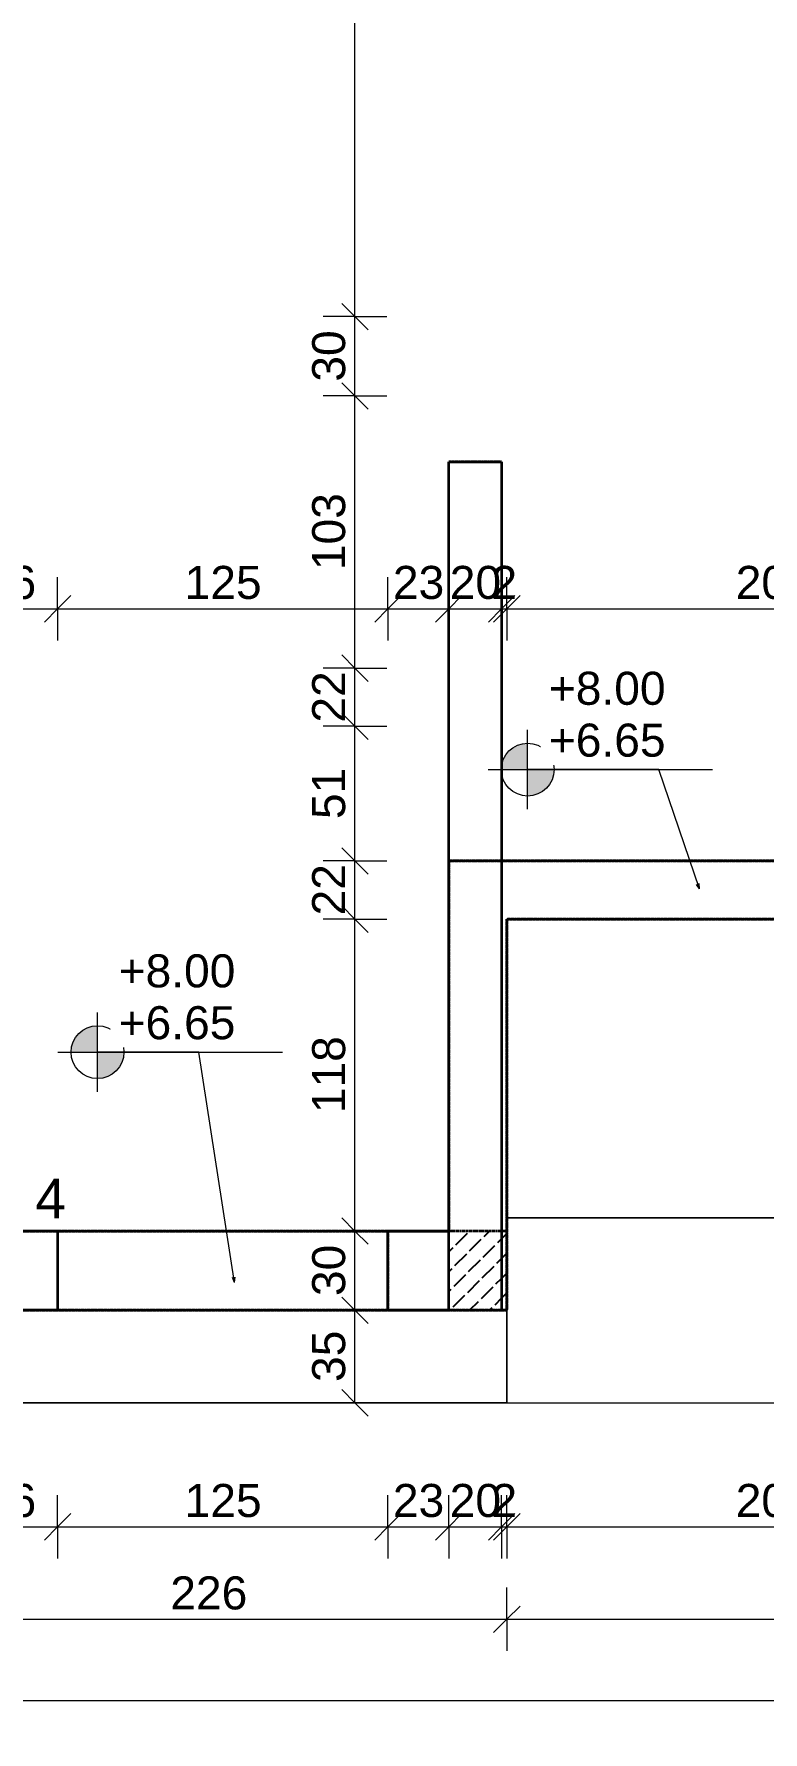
# Model space of a CAD drawing. Header units: centimetres. Extents: x 155 to 2062, y 130 to 1832.
# Drawn here: x 1109 to 1385, y 130 to 773 of the extents above; entities that cross this region are included whole.
import ezdxf

# ---------------------------------------------------------------- set-up
doc = ezdxf.new("R2010")
doc.units = ezdxf.units.CM
doc.linetypes.add('Beton Ole', pattern=[0.3, 0.15, -0.15])
for name, color, linetype, lineweight in [('Dimensions', 130, 'Continuous', 9), ('Dimensions-50', 130, 'Continuous', 9), ('IfcBuildingElementProxy', 7, 'Continuous', 18), ('IfcSlab', 7, 'Continuous', 18), ('IfcWall', 7, 'Continuous', 25), ('Spot Elevations', 130, 'Continuous', 9), ('Wall Tags', 130, 'Continuous', 9)]:
    doc.layers.add(name, color=color, linetype=linetype, lineweight=lineweight)
doc.styles.add('Arial', font='arial.ttf', dxfattribs={"height": 12.5})
doc.styles.add('Arial_1', font='arial.ttf', dxfattribs={"height": 15})
doc.dimstyles.new('Deng_-_2mm_Arial_2', dxfattribs={"dimscale": 30.48, "dimtxt": 12.753242, "dimasz": 0.328084, "dimexe": 0.393701, "dimexo": 0.0625, "dimgap": 0, "dimtad": 1, "dimdec": 0, "dimzin": 0, "dimdsep": 46, "dimtxsty": 'Arial', "dimblk1": 'OBLIQUE', "dimblk2": 'OBLIQUE', "dimsah": 1, "dimcen": 0.09, "dimazin": 0, "dimtfac": 1, "dimtdec": 4, "dimtix": 1, "dimtmove": 0, "dimatfit": 3, "dimfxl": 0.393701, "dimfxlon": 1, "dimtvp": 1, "dimtolj": 1, "dimtzin": 0, "dimarcsym": 2})
pattern_1 = [(45, (-6099.134, 2162.023), (0.3422397, 7.8404), [6.271, -1.524])]

# ---------------------------------------------------------------- blocks, each defined once
blk = doc.blocks.new('M_Concrete-Rectangular Beam1 - 35_55-8948540-K-41')
at = {"layer": 'IfcBuildingElementProxy'}
for p, q in [((-297.29, 17.5), (-297.29, -17.5)), ((-297.29, -17.5), (-297.29, 17.5)), ((106.17, 17.5), (-297.29, 17.5)), ((-297.29, 17.5), (106.17, 17.5)), ((-71.31, -17.5), (106.17, -17.5)), ((-71.31, -17.5), (106.17, -17.5))]:
    blk.add_line(p, q, dxfattribs=at)
at = {"layer": 'IfcBuildingElementProxy', "color": 252}
for p, q in [((166.17, 17.5), (106.17, 17.5)), ((106.17, 17.5), (166.17, 17.5)), ((166.17, 17.5), (166.17, -17.5)), ((166.17, -17.5), (166.17, 17.5)), ((106.17, -17.5), (166.17, -17.5)), ((106.17, -17.5), (166.17, -17.5))]:
    blk.add_line(p, q, dxfattribs=at)
at = {"layer": 'IfcBuildingElementProxy', "color": 90}
for p, q in [((-297.29, -17.5), (-295.29, -17.5)), ((-297.29, -17.5), (-295.29, -17.5)), ((-295.29, -17.5), (-275.29, -17.5)), ((-295.29, -17.5), (-275.29, -17.5)), ((-252.29, -17.5), (-127.29, -17.5)), ((-252.29, -17.5), (-127.29, -17.5))]:
    blk.add_line(p, q, dxfattribs=at)
at = {"layer": 'IfcBuildingElementProxy', "color": 254}
for p, q in [((-275.29, -17.5), (-252.29, -17.5)), ((-275.29, -17.5), (-252.29, -17.5)), ((-127.29, -17.5), (-71.46, -17.5)), ((-127.29, -17.5), (-71.46, -17.5)), ((-71.46, -17.5), (-71.31, -17.5)), ((-71.46, -17.5), (-71.31, -17.5))]:
    blk.add_line(p, q, dxfattribs=at)
blk = doc.blocks.new('M_Concrete-Rectangular Beam1 - 70_55-8948046-K-41')
at = {"layer": 'IfcBuildingElementProxy', "color": 90}
for p, q in [((-249, 35), (-249, 0)), ((-249, 0), (-249, 35))]:
    blk.add_line(p, q, dxfattribs=at)
at = {"layer": 'IfcBuildingElementProxy'}
for p, q in [((305.75, 35), (-249, 35)), ((-249, 35), (335.75, 35)), ((335.75, 35), (305.75, 35)), ((335.75, 35), (335.75, -35)), ((335.75, -35), (335.75, 35)), ((-249, 0), (-249, -35)), ((-249, -35), (-249, 0)), ((-249, -35), (335.75, -35)), ((-249, -35), (335.75, -35))]:
    blk.add_line(p, q, dxfattribs=at)
blk = doc.blocks.new('Spot Elevations - M_Spot Elevation - Target Filled-10609-K-41')
at = {"layer": 'Spot Elevations'}
h = blk.add_hatch(color=256, dxfattribs=at)
edge = h.paths.add_edge_path()
edge.add_line((0, 0), (-0.2, 0))
edge.add_arc((0, 0), 0.2, 90, 180, ccw=False)
edge.add_line((0, 0.2), (0, 0))
h = blk.add_hatch(color=256, dxfattribs=at)
edge = h.paths.add_edge_path()
edge.add_line((0, 0), (0.2, 0))
edge.add_arc((0, 0), 0.2, 270, 360, ccw=False)
edge.add_line((0, -0.2), (0, 0))
for p, q in [((0, -0.3), (0, 0.3)), ((-0.3, 0), (1.4, 0))]:
    blk.add_line(p, q, dxfattribs=at)
blk.add_circle((0, 0), 0.2, dxfattribs=at)
blk = doc.blocks.new('DIMBLOCK31-K-41')
at = {"layer": 'Dimensions-50', "transparency": 16777216}
for p, q in [((1082.02, 207.76), (1082.02, 219.76)), ((1117.85, 207.76), (1117.85, 219.76)), ((1082.02, 207.76), (1087.02, 212.76)), ((1117.85, 207.76), (1122.85, 212.76)), ((1082.02, 207.76), (1077.02, 202.76)), ((1082.02, 207.76), (1117.85, 207.76)), ((1082.02, 207.76), (1082.02, 195.76)), ((1117.85, 207.76), (1112.85, 202.76)), ((1117.85, 207.76), (1117.85, 195.76))]:
    blk.add_line(p, q, dxfattribs=at)
at = {"layer": 'Dimensions-50', "color": 0, "transparency": 16777216, "insert": (1090.32, 223.99), "char_height": 12.5, "width": 23.0736, "attachment_point": 1, "line_spacing_factor": 0.941778, "style": 'Arial'}
blk.add_mtext('36', dxfattribs=at)
blk = doc.blocks.new('_Oblique')
at = {"color": 0, "linetype": 'ByBlock', "lineweight": -2}
blk.add_line((-0.5, -0.5), (0.5, 0.5), dxfattribs=at)
blk = doc.blocks.new('DIMBLOCK32-K-41')
at = {"layer": 'Dimensions-50', "transparency": 16777216}
for p, q in [((1117.85, 207.76), (1117.85, 219.76)), ((1242.85, 207.76), (1242.85, 219.76)), ((1117.85, 207.76), (1122.85, 212.76)), ((1242.85, 207.76), (1247.85, 212.76)), ((1117.85, 207.76), (1112.85, 202.76)), ((1117.85, 207.76), (1242.85, 207.76)), ((1117.85, 207.76), (1117.85, 195.76)), ((1242.85, 207.76), (1237.85, 202.76)), ((1242.85, 207.76), (1242.85, 195.76))]:
    blk.add_line(p, q, dxfattribs=at)
at = {"layer": 'Dimensions-50', "color": 0, "transparency": 16777216, "insert": (1165.93, 223.99), "char_height": 12.5, "width": 34.6103, "attachment_point": 1, "line_spacing_factor": 0.941778, "style": 'Arial'}
blk.add_mtext('125', dxfattribs=at)
blk = doc.blocks.new('DIMBLOCK33-K-41')
at = {"layer": 'Dimensions-50', "transparency": 16777216}
for p, q in [((1242.85, 207.76), (1242.85, 219.76)), ((1265.85, 207.76), (1265.85, 219.76)), ((1242.85, 207.76), (1247.85, 212.76)), ((1265.85, 207.76), (1270.85, 212.76)), ((1242.85, 207.76), (1237.85, 202.76)), ((1242.85, 207.76), (1265.85, 207.76)), ((1242.85, 207.76), (1242.85, 195.76)), ((1265.85, 207.76), (1260.85, 202.76)), ((1265.85, 207.76), (1265.85, 195.76))]:
    blk.add_line(p, q, dxfattribs=at)
at = {"layer": 'Dimensions-50', "color": 0, "transparency": 16777216, "insert": (1244.74, 223.99), "char_height": 12.5, "width": 23.0736, "attachment_point": 1, "line_spacing_factor": 0.941778, "style": 'Arial'}
blk.add_mtext('23', dxfattribs=at)
blk = doc.blocks.new('DIMBLOCK34-K-41')
at = {"layer": 'Dimensions-50', "transparency": 16777216}
for p, q in [((1265.85, 207.76), (1265.85, 219.76)), ((1285.85, 207.76), (1285.85, 219.76)), ((1265.85, 207.76), (1270.85, 212.76)), ((1285.85, 207.76), (1290.85, 212.76)), ((1265.85, 207.76), (1260.85, 202.76)), ((1265.85, 207.76), (1285.85, 207.76)), ((1265.85, 207.76), (1265.85, 195.76)), ((1285.85, 207.76), (1280.85, 202.76)), ((1285.85, 207.76), (1285.85, 195.76))]:
    blk.add_line(p, q, dxfattribs=at)
at = {"layer": 'Dimensions-50', "color": 0, "transparency": 16777216, "insert": (1266.24, 223.99), "char_height": 12.5, "width": 23.0736, "attachment_point": 1, "line_spacing_factor": 0.941778, "style": 'Arial'}
blk.add_mtext('20', dxfattribs=at)
blk = doc.blocks.new('DIMBLOCK35-K-41')
at = {"layer": 'Dimensions-50', "transparency": 16777216}
for p, q in [((1285.85, 207.76), (1285.85, 219.76)), ((1287.85, 207.76), (1287.85, 219.76)), ((1285.85, 207.76), (1290.85, 212.76)), ((1287.85, 207.76), (1292.85, 212.76)), ((1285.85, 207.76), (1280.85, 202.76)), ((1287.85, 207.76), (1282.85, 202.76)), ((1285.85, 207.76), (1287.85, 207.76)), ((1285.85, 207.76), (1285.85, 195.76)), ((1287.85, 207.76), (1287.85, 195.76))]:
    blk.add_line(p, q, dxfattribs=at)
at = {"layer": 'Dimensions-50', "color": 0, "transparency": 16777216, "insert": (1282.04, 223.99), "char_height": 12.5, "width": 11.5368, "attachment_point": 1, "line_spacing_factor": 0.941778, "style": 'Arial'}
blk.add_mtext('\\fArial|b0|i0|c177|p34|;2', dxfattribs=at)
blk = doc.blocks.new('DIMBLOCK36-K-41')
at = {"layer": 'Dimensions-50', "transparency": 16777216}
for p, q in [((1287.85, 207.76), (1287.85, 219.76)), ((1489.94, 207.76), (1489.94, 219.76)), ((1287.85, 207.76), (1292.85, 212.76)), ((1489.94, 207.76), (1494.94, 212.76)), ((1287.85, 207.76), (1282.85, 202.76)), ((1287.85, 207.76), (1489.94, 207.76)), ((1287.85, 207.76), (1287.85, 195.76)), ((1489.94, 207.76), (1484.94, 202.76)), ((1489.94, 207.76), (1489.94, 195.76))]:
    blk.add_line(p, q, dxfattribs=at)
at = {"layer": 'Dimensions-50', "color": 0, "transparency": 16777216, "insert": (1374.47, 223.99), "char_height": 12.5, "width": 34.6103, "attachment_point": 1, "line_spacing_factor": 0.941778, "style": 'Arial'}
blk.add_mtext('202', dxfattribs=at)
blk = doc.blocks.new('DIMBLOCK46-K-41')
at = {"layer": 'Dimensions-50', "transparency": 16777216}
for p, q in [((1062.02, 172.79), (1062.02, 184.79)), ((1287.85, 172.79), (1287.85, 184.79)), ((1062.02, 172.79), (1067.02, 177.79)), ((1287.85, 172.79), (1292.85, 177.79)), ((1062.02, 172.79), (1057.02, 167.79)), ((1062.02, 172.79), (1287.85, 172.79)), ((1062.02, 172.79), (1062.02, 160.79)), ((1287.85, 172.79), (1282.85, 167.79)), ((1287.85, 172.79), (1287.85, 160.79))]:
    blk.add_line(p, q, dxfattribs=at)
at = {"layer": 'Dimensions-50', "color": 0, "transparency": 16777216, "insert": (1160.51, 189.02), "char_height": 12.5, "width": 34.6103, "attachment_point": 1, "line_spacing_factor": 0.941778, "style": 'Arial'}
blk.add_mtext('226', dxfattribs=at)
blk = doc.blocks.new('DIMBLOCK47-K-41')
at = {"layer": 'Dimensions-50', "transparency": 16777216}
for p, q in [((1287.85, 172.79), (1287.85, 184.79)), ((1872.6, 172.79), (1872.6, 184.79)), ((1287.85, 172.79), (1292.85, 177.79)), ((1872.6, 172.79), (1877.6, 177.79)), ((1287.85, 172.79), (1282.85, 167.79)), ((1287.85, 172.79), (1872.6, 172.79)), ((1287.85, 172.79), (1287.85, 160.79)), ((1872.6, 172.79), (1867.6, 167.79)), ((1872.6, 172.79), (1872.6, 160.79))]:
    blk.add_line(p, q, dxfattribs=at)
at = {"layer": 'Dimensions-50', "color": 0, "transparency": 16777216, "insert": (1565.8, 189.02), "char_height": 12.5, "width": 34.6103, "attachment_point": 1, "line_spacing_factor": 0.941778, "style": 'Arial'}
blk.add_mtext('585', dxfattribs=at)
blk = doc.blocks.new('DIMBLOCK48-K-41')
at = {"layer": 'Dimensions-50', "transparency": 16777216}
for p, q in [((293.38, 142.12), (293.38, 154.12)), ((1872.6, 142.12), (1872.6, 154.12)), ((293.38, 142.12), (288.38, 137.12)), ((293.38, 142.12), (298.38, 147.12)), ((293.38, 142.12), (1872.6, 142.12)), ((293.38, 142.12), (293.38, 130.12)), ((1872.6, 142.12), (1867.6, 137.12)), ((1872.6, 142.12), (1877.6, 147.12)), ((1872.6, 142.12), (1872.6, 130.12))]:
    blk.add_line(p, q, dxfattribs=at)
at = {"layer": 'Dimensions-50', "color": 0, "transparency": 16777216, "insert": (1063.76, 158.35), "char_height": 12.5, "width": 46.1471, "attachment_point": 1, "line_spacing_factor": 0.941778, "style": 'Arial'}
blk.add_mtext('1579', dxfattribs=at)
blk = doc.blocks.new('DIMBLOCK77-K-41')
at = {"layer": 'Dimensions-50', "transparency": 16777216}
for p, q in [((1230.39, 289.69), (1218.39, 289.69)), ((1230.39, 289.69), (1225.39, 294.69)), ((1230.39, 254.69), (1230.39, 289.69)), ((1230.39, 289.69), (1235.39, 284.69)), ((1230.39, 289.69), (1242.39, 289.69)), ((1230.39, 254.69), (1225.39, 259.69)), ((1230.39, 254.69), (1218.39, 254.69)), ((1230.39, 254.69), (1235.39, 249.69)), ((1230.39, 254.69), (1242.39, 254.69))]:
    blk.add_line(p, q, dxfattribs=at)
at = {"layer": 'Dimensions-50', "color": 0, "transparency": 16777216, "insert": (1214.17, 262.58), "char_height": 12.5, "width": 23.0736, "attachment_point": 1, "rotation": 90, "line_spacing_factor": 0.941778, "style": 'Arial'}
blk.add_mtext('35', dxfattribs=at)
blk = doc.blocks.new('DIMBLOCK78-K-41')
at = {"layer": 'Dimensions-50', "transparency": 16777216}
for p, q in [((1230.39, 319.69), (1225.39, 324.69)), ((1230.39, 319.69), (1218.39, 319.69)), ((1230.39, 289.69), (1230.39, 319.69)), ((1230.39, 319.69), (1235.39, 314.69)), ((1230.39, 319.69), (1242.39, 319.69)), ((1230.39, 289.69), (1218.39, 289.69)), ((1230.39, 289.69), (1225.39, 294.69)), ((1230.39, 289.69), (1235.39, 284.69)), ((1230.39, 289.69), (1242.39, 289.69))]:
    blk.add_line(p, q, dxfattribs=at)
at = {"layer": 'Dimensions-50', "color": 0, "transparency": 16777216, "insert": (1214.17, 295.08), "char_height": 12.5, "width": 23.0736, "attachment_point": 1, "rotation": 90, "line_spacing_factor": 0.941778, "style": 'Arial'}
blk.add_mtext('30', dxfattribs=at)
blk = doc.blocks.new('DIMBLOCK79-K-41')
at = {"layer": 'Dimensions-50', "transparency": 16777216}
for p, q in [((1230.39, 437.69), (1218.39, 437.69)), ((1230.39, 437.69), (1225.39, 442.69)), ((1230.39, 319.69), (1230.39, 437.69)), ((1230.39, 437.69), (1235.39, 432.69)), ((1230.39, 437.69), (1242.39, 437.69)), ((1230.39, 319.69), (1225.39, 324.69)), ((1230.39, 319.69), (1218.39, 319.69)), ((1230.39, 319.69), (1235.39, 314.69)), ((1230.39, 319.69), (1242.39, 319.69))]:
    blk.add_line(p, q, dxfattribs=at)
at = {"layer": 'Dimensions-50', "color": 0, "transparency": 16777216, "insert": (1214.17, 364.27), "char_height": 12.5, "width": 34.6103, "attachment_point": 1, "rotation": 90, "line_spacing_factor": 0.941778, "style": 'Arial'}
blk.add_mtext('118', dxfattribs=at)
blk = doc.blocks.new('DIMBLOCK80-K-41')
at = {"layer": 'Dimensions-50', "transparency": 16777216}
for p, q in [((1230.39, 459.69), (1225.39, 464.69)), ((1230.39, 459.69), (1218.39, 459.69)), ((1230.39, 437.69), (1230.39, 459.69)), ((1230.39, 459.69), (1235.39, 454.69)), ((1230.39, 459.69), (1242.39, 459.69)), ((1230.39, 437.69), (1218.39, 437.69)), ((1230.39, 437.69), (1225.39, 442.69)), ((1230.39, 437.69), (1235.39, 432.69)), ((1230.39, 437.69), (1242.39, 437.69))]:
    blk.add_line(p, q, dxfattribs=at)
at = {"layer": 'Dimensions-50', "color": 0, "transparency": 16777216, "insert": (1214.17, 439.08), "char_height": 12.5, "width": 23.0736, "attachment_point": 1, "rotation": 90, "line_spacing_factor": 0.941778, "style": 'Arial'}
blk.add_mtext('22', dxfattribs=at)
blk = doc.blocks.new('DIMBLOCK81-K-41')
at = {"layer": 'Dimensions-50', "transparency": 16777216}
for p, q in [((1230.39, 510.66), (1225.39, 515.66)), ((1230.39, 510.66), (1218.39, 510.66)), ((1230.39, 459.69), (1230.39, 510.66)), ((1230.39, 510.66), (1235.39, 505.66)), ((1230.39, 510.66), (1242.39, 510.66)), ((1230.39, 459.69), (1225.39, 464.69)), ((1230.39, 459.69), (1218.39, 459.69)), ((1230.39, 459.69), (1235.39, 454.69)), ((1230.39, 459.69), (1242.39, 459.69))]:
    blk.add_line(p, q, dxfattribs=at)
at = {"layer": 'Dimensions-50', "color": 0, "transparency": 16777216, "insert": (1214.17, 475.56), "char_height": 12.5, "width": 23.0736, "attachment_point": 1, "rotation": 90, "line_spacing_factor": 0.941778, "style": 'Arial'}
blk.add_mtext('51', dxfattribs=at)
blk = doc.blocks.new('DIMBLOCK82-K-41')
at = {"layer": 'Dimensions-50', "transparency": 16777216}
for p, q in [((1230.39, 532.66), (1225.39, 537.66)), ((1230.39, 532.66), (1218.39, 532.66)), ((1230.39, 510.66), (1230.39, 532.66)), ((1230.39, 532.66), (1235.39, 527.66)), ((1230.39, 532.66), (1242.39, 532.66)), ((1230.39, 510.66), (1225.39, 515.66)), ((1230.39, 510.66), (1218.39, 510.66)), ((1230.39, 510.66), (1235.39, 505.66)), ((1230.39, 510.66), (1242.39, 510.66))]:
    blk.add_line(p, q, dxfattribs=at)
at = {"layer": 'Dimensions-50', "color": 0, "transparency": 16777216, "insert": (1214.17, 512.05), "char_height": 12.5, "width": 23.0736, "attachment_point": 1, "rotation": 90, "line_spacing_factor": 0.941778, "style": 'Arial'}
blk.add_mtext('22', dxfattribs=at)
blk = doc.blocks.new('DIMBLOCK83-K-41')
at = {"layer": 'Dimensions-50', "transparency": 16777216}
for p, q in [((1230.39, 635.66), (1225.39, 640.66)), ((1230.39, 635.66), (1218.39, 635.66)), ((1230.39, 532.66), (1230.39, 635.66)), ((1230.39, 635.66), (1235.39, 630.66)), ((1230.39, 635.66), (1242.39, 635.66)), ((1230.39, 532.66), (1225.39, 537.66)), ((1230.39, 532.66), (1218.39, 532.66)), ((1230.39, 532.66), (1235.39, 527.66)), ((1230.39, 532.66), (1242.39, 532.66))]:
    blk.add_line(p, q, dxfattribs=at)
at = {"layer": 'Dimensions-50', "color": 0, "transparency": 16777216, "insert": (1214.17, 569.74), "char_height": 12.5, "width": 34.6103, "attachment_point": 1, "rotation": 90, "line_spacing_factor": 0.941778, "style": 'Arial'}
blk.add_mtext('103', dxfattribs=at)
blk = doc.blocks.new('DIMBLOCK84-K-41')
at = {"layer": 'Dimensions-50', "transparency": 16777216}
for p, q in [((1230.39, 665.66), (1225.39, 670.66)), ((1230.39, 665.66), (1218.39, 665.66)), ((1230.39, 635.66), (1230.39, 665.66)), ((1230.39, 665.66), (1235.39, 660.66)), ((1230.39, 665.66), (1242.39, 665.66)), ((1230.39, 635.66), (1225.39, 640.66)), ((1230.39, 635.66), (1218.39, 635.66)), ((1230.39, 635.66), (1235.39, 630.66)), ((1230.39, 635.66), (1242.39, 635.66))]:
    blk.add_line(p, q, dxfattribs=at)
at = {"layer": 'Dimensions-50', "color": 0, "transparency": 16777216, "insert": (1214.17, 641.05), "char_height": 12.5, "width": 23.0736, "attachment_point": 1, "rotation": 90, "line_spacing_factor": 0.941778, "style": 'Arial'}
blk.add_mtext('30', dxfattribs=at)
blk = doc.blocks.new('DIMBLOCK85-K-41')
at = {"layer": 'Dimensions-50', "transparency": 16777216}
for p, q in [((1230.39, 1384.69), (1225.39, 1389.69)), ((1230.39, 1384.69), (1218.39, 1384.69)), ((1230.39, 665.66), (1230.39, 1384.69)), ((1230.39, 1384.69), (1235.39, 1379.69)), ((1230.39, 1384.69), (1242.39, 1384.69)), ((1230.39, 665.66), (1225.39, 670.66)), ((1230.39, 665.66), (1218.39, 665.66)), ((1230.39, 665.66), (1235.39, 660.66)), ((1230.39, 665.66), (1242.39, 665.66))]:
    blk.add_line(p, q, dxfattribs=at)
at = {"layer": 'Dimensions-50', "color": 0, "transparency": 16777216, "insert": (1214.17, 1010.75), "char_height": 12.5, "width": 34.6103, "attachment_point": 1, "rotation": 90, "line_spacing_factor": 0.941778, "style": 'Arial'}
blk.add_mtext('719', dxfattribs=at)
blk = doc.blocks.new('DIMBLOCK136-K-41')
at = {"layer": 'Dimensions-50', "transparency": 16777216}
for p, q in [((1082.02, 555.11), (1082.02, 567.11)), ((1117.85, 555.11), (1117.85, 567.11)), ((1082.02, 555.11), (1087.02, 560.11)), ((1117.85, 555.11), (1122.85, 560.11)), ((1082.02, 555.11), (1077.02, 550.11)), ((1082.02, 555.11), (1117.85, 555.11)), ((1082.02, 555.11), (1082.02, 543.11)), ((1117.85, 555.11), (1112.85, 550.11)), ((1117.85, 555.11), (1117.85, 543.11))]:
    blk.add_line(p, q, dxfattribs=at)
at = {"layer": 'Dimensions-50', "color": 0, "transparency": 16777216, "insert": (1090.32, 571.34), "char_height": 12.5, "width": 23.0736, "attachment_point": 1, "line_spacing_factor": 0.941778, "style": 'Arial'}
blk.add_mtext('36', dxfattribs=at)
blk = doc.blocks.new('DIMBLOCK137-K-41')
at = {"layer": 'Dimensions-50', "transparency": 16777216}
for p, q in [((1117.85, 555.11), (1117.85, 567.11)), ((1242.85, 555.11), (1242.85, 567.11)), ((1117.85, 555.11), (1122.85, 560.11)), ((1242.85, 555.11), (1247.85, 560.11)), ((1117.85, 555.11), (1112.85, 550.11)), ((1117.85, 555.11), (1242.85, 555.11)), ((1117.85, 555.11), (1117.85, 543.11)), ((1242.85, 555.11), (1237.85, 550.11)), ((1242.85, 555.11), (1242.85, 543.11))]:
    blk.add_line(p, q, dxfattribs=at)
at = {"layer": 'Dimensions-50', "color": 0, "transparency": 16777216, "insert": (1165.93, 571.34), "char_height": 12.5, "width": 34.6103, "attachment_point": 1, "line_spacing_factor": 0.941778, "style": 'Arial'}
blk.add_mtext('125', dxfattribs=at)
blk = doc.blocks.new('DIMBLOCK138-K-41')
at = {"layer": 'Dimensions-50', "transparency": 16777216}
for p, q in [((1242.85, 555.11), (1242.85, 567.11)), ((1265.85, 555.11), (1265.85, 567.11)), ((1242.85, 555.11), (1247.85, 560.11)), ((1265.85, 555.11), (1270.85, 560.11)), ((1242.85, 555.11), (1237.85, 550.11)), ((1242.85, 555.11), (1265.85, 555.11)), ((1242.85, 555.11), (1242.85, 543.11)), ((1265.85, 555.11), (1260.85, 550.11)), ((1265.85, 555.11), (1265.85, 543.11))]:
    blk.add_line(p, q, dxfattribs=at)
at = {"layer": 'Dimensions-50', "color": 0, "transparency": 16777216, "insert": (1244.74, 571.34), "char_height": 12.5, "width": 23.0736, "attachment_point": 1, "line_spacing_factor": 0.941778, "style": 'Arial'}
blk.add_mtext('23', dxfattribs=at)
blk = doc.blocks.new('DIMBLOCK139-K-41')
at = {"layer": 'Dimensions-50', "transparency": 16777216}
for p, q in [((1265.85, 555.11), (1265.85, 567.11)), ((1285.85, 555.11), (1285.85, 567.11)), ((1265.85, 555.11), (1270.85, 560.11)), ((1285.85, 555.11), (1290.85, 560.11)), ((1265.85, 555.11), (1260.85, 550.11)), ((1265.85, 555.11), (1285.85, 555.11)), ((1265.85, 555.11), (1265.85, 543.11)), ((1285.85, 555.11), (1280.85, 550.11)), ((1285.85, 555.11), (1285.85, 543.11))]:
    blk.add_line(p, q, dxfattribs=at)
at = {"layer": 'Dimensions-50', "color": 0, "transparency": 16777216, "insert": (1266.24, 571.34), "char_height": 12.5, "width": 23.0736, "attachment_point": 1, "line_spacing_factor": 0.941778, "style": 'Arial'}
blk.add_mtext('20', dxfattribs=at)
blk = doc.blocks.new('DIMBLOCK140-K-41')
at = {"layer": 'Dimensions-50', "transparency": 16777216}
for p, q in [((1285.85, 555.11), (1285.85, 567.11)), ((1287.85, 555.11), (1287.85, 567.11)), ((1285.85, 555.11), (1290.85, 560.11)), ((1287.85, 555.11), (1292.85, 560.11)), ((1285.85, 555.11), (1280.85, 550.11)), ((1287.85, 555.11), (1282.85, 550.11)), ((1285.85, 555.11), (1287.85, 555.11)), ((1285.85, 555.11), (1285.85, 543.11)), ((1287.85, 555.11), (1287.85, 543.11))]:
    blk.add_line(p, q, dxfattribs=at)
at = {"layer": 'Dimensions-50', "color": 0, "transparency": 16777216, "insert": (1282.04, 571.34), "char_height": 12.5, "width": 11.5368, "attachment_point": 1, "line_spacing_factor": 0.941778, "style": 'Arial'}
blk.add_mtext('\\fArial|b0|i0|c177|p34|;2', dxfattribs=at)
blk = doc.blocks.new('DIMBLOCK141-K-41')
at = {"layer": 'Dimensions-50', "transparency": 16777216}
for p, q in [((1287.85, 555.11), (1287.85, 567.11)), ((1489.94, 555.11), (1489.94, 567.11)), ((1287.85, 555.11), (1292.85, 560.11)), ((1489.94, 555.11), (1494.94, 560.11)), ((1287.85, 555.11), (1282.85, 550.11)), ((1287.85, 555.11), (1489.94, 555.11)), ((1287.85, 555.11), (1287.85, 543.11)), ((1489.94, 555.11), (1484.94, 550.11)), ((1489.94, 555.11), (1489.94, 543.11))]:
    blk.add_line(p, q, dxfattribs=at)
at = {"layer": 'Dimensions-50', "color": 0, "transparency": 16777216, "insert": (1374.47, 571.34), "char_height": 12.5, "width": 34.6103, "attachment_point": 1, "line_spacing_factor": 0.941778, "style": 'Arial'}
blk.add_mtext('202', dxfattribs=at)

msp = doc.modelspace()

# ---------------------------------------------------------------- hatches: boundary and pattern name
at = {"layer": 'IfcWall', "linetype": 'Beton Ole'}
h = msp.add_hatch(dxfattribs=at)
h.set_pattern_fill('FP_1', color=50, style=0, pattern_type=2)
h.set_pattern_definition(pattern_1)
h.paths.add_polyline_path([(1285.85, 289.69), (1285.85, 319.69), (1265.85, 319.69), (1265.85, 289.69)])
h = msp.add_hatch(dxfattribs=at)
h.set_pattern_fill('FP_1', color=50, style=0, pattern_type=2)
h.set_pattern_definition(pattern_1)
h.paths.add_polyline_path([(1285.85, 289.69), (1287.85, 289.69), (1287.85, 319.69), (1285.85, 319.69)])

# ---------------------------------------------------------------- linework, layer by layer
at = {"layer": 'IfcSlab'}
for p, q in [((1541.94, 437.69), (1287.85, 437.69)), ((1287.85, 437.69), (1287.85, 289.69)), ((1287.85, 289.69), (1062.02, 289.69))]:
    msp.add_line(p, q, dxfattribs=at)
at = {"layer": 'IfcWall', "color": 10, "lineweight": 35}
for p, q in [((1265.85, 289.69), (1265.85, 610.69)), ((1265.85, 610.69), (1285.85, 610.69)), ((1285.85, 610.69), (1285.85, 289.69)), ((1117.85, 319.69), (1117.85, 289.69)), ((1242.85, 289.69), (1242.85, 319.69))]:
    msp.add_line(p, q, dxfattribs=at)
at = {"layer": 'IfcWall', "color": 10, "linetype": 'Beton Ole', "lineweight": 35}
for p, q in [((1265.85, 289.69), (1265.85, 610.69)), ((1285.85, 610.69), (1285.85, 289.69)), ((1519.94, 459.69), (1265.85, 459.69)), ((1265.85, 459.69), (1489.94, 459.69)), ((1265.85, 319.69), (1265.85, 459.69)), ((1541.94, 437.69), (1287.85, 437.69)), ((1287.85, 437.69), (1541.94, 437.69)), ((1287.85, 437.69), (1287.85, 289.69)), ((1287.85, 289.69), (1287.85, 437.69)), ((1287.85, 319.69), (1061.87, 319.69)), ((1061.87, 319.69), (1265.85, 319.69)), ((1287.85, 319.69), (1285.85, 319.69)), ((1287.85, 289.69), (1061.87, 289.69)), ((1061.87, 289.69), (1287.85, 289.69))]:
    msp.add_line(p, q, dxfattribs=at)
at = {"layer": 'IfcWall', "color": 253, "linetype": 'Beton Ole', "lineweight": 35}
for p, q in [((1285.85, 610.69), (1265.85, 610.69)), ((1265.85, 459.69), (1265.85, 319.69)), ((1117.85, 319.69), (1061.87, 319.69)), ((1265.85, 319.69), (1242.85, 319.69)), ((1061.87, 289.69), (1117.85, 289.69)), ((1242.85, 289.69), (1265.85, 289.69))]:
    msp.add_line(p, q, dxfattribs=at)
at = {"layer": 'IfcWall', "color": 9, "linetype": 'Beton Ole', "lineweight": 35}
for p, q in [((1061.87, 319.69), (1117.85, 319.69)), ((1117.85, 319.69), (1117.85, 289.69)), ((1242.85, 319.69), (1242.85, 289.69)), ((1242.85, 319.69), (1265.85, 319.69)), ((1117.85, 289.69), (1061.87, 289.69)), ((1265.85, 289.69), (1242.85, 289.69))]:
    msp.add_line(p, q, dxfattribs=at)
at = {"layer": 'Spot Elevations'}
for p, q in [((1345.37, 494.26), (1295.73, 494.26)), ((1360.71, 449.14), (1345.37, 494.26)), ((1360.71, 449.14), (1359.57, 450.84)), ((1360.71, 449.14), (1360.58, 451.19)), ((1171.35, 387.35), (1132.95, 387.35)), ((1184.84, 300.17), (1171.35, 387.35)), ((1184.84, 300.17), (1184.02, 302.05)), ((1184.84, 300.17), (1185.07, 302.22))]:
    msp.add_line(p, q, dxfattribs=at)

# ---------------------------------------------------------------- block references
at = {"layer": 'IfcBuildingElementProxy'}
msp.add_blockref('M_Concrete-Rectangular Beam1 - 70_55-8948046-K-41', (1536.85, 289.69), dxfattribs=at)
at = {"layer": 'IfcBuildingElementProxy', "rotation": 180}
msp.add_blockref('M_Concrete-Rectangular Beam1 - 35_55-8948540-K-41', (990.56, 272.19), dxfattribs=at)
at = {"layer": 'Spot Elevations', "xscale": 49.99999999999998, "yscale": 49.99999999999998, "zscale": 49.99999999999998}
for p in [(1295.73, 494.26), (1132.95, 387.35)]:
    msp.add_blockref('Spot Elevations - M_Spot Elevation - Target Filled-10609-K-41', p, dxfattribs=at)

# ---------------------------------------------------------------- texts
at = {"layer": 'Wall Tags', "color": 7, "insert": (1109.4, 339.52), "char_height": 15, "width": 14.4304, "attachment_point": 1, "style": 'Arial_1'}
msp.add_mtext('\\fArial|b0|i0|c177|p34|;4', dxfattribs=at)

# ---------------------------------------------------------------- dimensions: what is measured, and where the dimension line sits
at = {"layer": 'Dimensions'}
for base, p1, p2, override, picture, middle in [((1230.39, 1384.69), (1218.39, 665.66), (1218.39, 1384.69), {"dimpost": '<>', "dimfxl": 719.026273}, 'DIMBLOCK85-K-41', (1224.01, 1025.18)), ((1230.39, 665.66), (1218.39, 635.66), (1218.39, 665.66), {"dimpost": '<>', "dimfxl": 30}, 'DIMBLOCK84-K-41', (1224.01, 650.66)), ((1230.39, 635.66), (1218.39, 532.66), (1218.39, 635.66), {"dimpost": '<>', "dimfxl": 103}, 'DIMBLOCK83-K-41', (1224.01, 584.16)), ((1230.39, 532.66), (1218.39, 510.66), (1218.39, 532.66), {"dimpost": '<>', "dimfxl": 22}, 'DIMBLOCK82-K-41', (1224.12, 521.66)), ((1230.39, 510.66), (1242.39, 459.69), (1218.39, 510.66), {"dimpost": '<>', "dimfxl": 56.335942}, 'DIMBLOCK81-K-41', (1224.01, 485.18)), ((1230.39, 459.69), (1242.39, 437.69), (1242.39, 459.69), {"dimpost": '<>', "dimfxl": 22}, 'DIMBLOCK80-K-41', (1224.12, 448.69)), ((1230.39, 437.69), (1218.39, 319.69), (1242.39, 437.69), {"dimpost": '<>', "dimfxl": 120.415946}, 'DIMBLOCK79-K-41', (1224.01, 378.69)), ((1230.39, 319.69), (1218.39, 289.69), (1218.39, 319.69), {"dimpost": '<>', "dimfxl": 30}, 'DIMBLOCK78-K-41', (1224.01, 304.69)), ((1230.39, 289.69), (1218.39, 254.69), (1218.39, 289.69), {"dimpost": '<>', "dimfxl": 35}, 'DIMBLOCK77-K-41', (1224.01, 272.19))]:
    dim = msp.add_linear_dim(base=base, p1=p1, p2=p2, angle=90, dimstyle='Deng_-_2mm_Arial_2', override=override, dxfattribs=at)
    dim.commit()
    dim.dimension.update_dxf_attribs({"geometry": picture, "text_midpoint": middle})
for base, p1, p2, override, picture, middle in [((1117.85, 555.11), (1082.02, 567.11), (1117.85, 543.11), {"dimpost": '<>', "dimfxl": 43.126837}, 'DIMBLOCK136-K-41', (1099.93, 561.5)), ((1242.85, 555.11), (1117.85, 543.11), (1242.85, 543.11), {"dimpost": '<>', "dimfxl": 125}, 'DIMBLOCK137-K-41', (1180.35, 561.5)), ((1265.85, 555.11), (1242.85, 543.11), (1265.85, 567.11), {"dimpost": '<>', "dimfxl": 33.24154}, 'DIMBLOCK138-K-41', (1254.35, 561.5)), ((1285.85, 555.11), (1265.85, 567.11), (1285.85, 567.11), {"dimpost": '<>', "dimfxl": 20}, 'DIMBLOCK139-K-41', (1275.85, 561.5)), ((1287.85, 555.11), (1285.85, 567.11), (1287.85, 543.11), {"dimpost": '<>', "dimfxl": 24.083189}, 'DIMBLOCK140-K-41', (1286.85, 561.39)), ((1489.94, 555.11), (1287.85, 543.11), (1489.94, 543.11), {"dimpost": '<>', "dimfxl": 202.087688}, 'DIMBLOCK141-K-41', (1388.89, 561.5)), ((1117.85, 207.76), (1082.02, 219.76), (1117.85, 219.76), {"dimpost": '<>', "dimfxl": 35.831887}, 'DIMBLOCK31-K-41', (1099.93, 214.15)), ((1242.85, 207.76), (1117.85, 219.76), (1242.85, 219.76), {"dimpost": '<>', "dimfxl": 125}, 'DIMBLOCK32-K-41', (1180.35, 214.15)), ((1265.85, 207.76), (1242.85, 219.76), (1265.85, 219.76), {"dimpost": '<>', "dimfxl": 23}, 'DIMBLOCK33-K-41', (1254.35, 214.15)), ((1285.85, 207.76), (1265.85, 219.76), (1285.85, 219.76), {"dimpost": '<>', "dimfxl": 20}, 'DIMBLOCK34-K-41', (1275.85, 214.15)), ((1287.85, 207.76), (1285.85, 219.76), (1287.85, 219.76), {"dimpost": '<>', "dimfxl": 2}, 'DIMBLOCK35-K-41', (1286.85, 214.04)), ((1489.94, 207.76), (1287.85, 219.76), (1489.94, 219.76), {"dimpost": '<>', "dimfxl": 202.087688}, 'DIMBLOCK36-K-41', (1388.89, 214.15)), ((1287.85, 172.79), (1062.02, 184.79), (1287.85, 184.79), {"dimpost": '<>', "dimfxl": 225.831887}, 'DIMBLOCK46-K-41', (1174.93, 179.17)), ((1872.6, 172.79), (1287.85, 184.79), (1872.6, 184.79), {"dimpost": '<>', "dimfxl": 584.75222}, 'DIMBLOCK47-K-41', (1580.23, 179.17)), ((1872.6, 142.12), (293.38, 154.12), (1872.6, 154.12), {"dimpost": '<>', "dimfxl": 1579.220164}, 'DIMBLOCK48-K-41', (1082.99, 148.51))]:
    dim = msp.add_linear_dim(base=base, p1=p1, p2=p2, dimstyle='Deng_-_2mm_Arial_2', override=override, dxfattribs=at)
    dim.commit()
    dim.dimension.update_dxf_attribs({"geometry": picture, "text_midpoint": middle})

# ---------------------------------------------------------------- next in the draw order: texts
at = {"layer": 'Spot Elevations', "color": 7, "char_height": 12.5, "width": 52.798, "attachment_point": 1, "line_spacing_factor": 0.941778, "style": 'Arial', "bg_fill": 3, "box_fill_scale": 1.25, "bg_fill_color": 256, "bg_fill_true_color": 13158600, "bg_fill_transparency": 0}
for insert in [(1303.74, 531.29), (1140.95, 424.38)]:
    msp.add_mtext('+8.00\\P+6.65', dxfattribs=dict(at, insert=insert))

doc.saveas('drawing.dxf')
